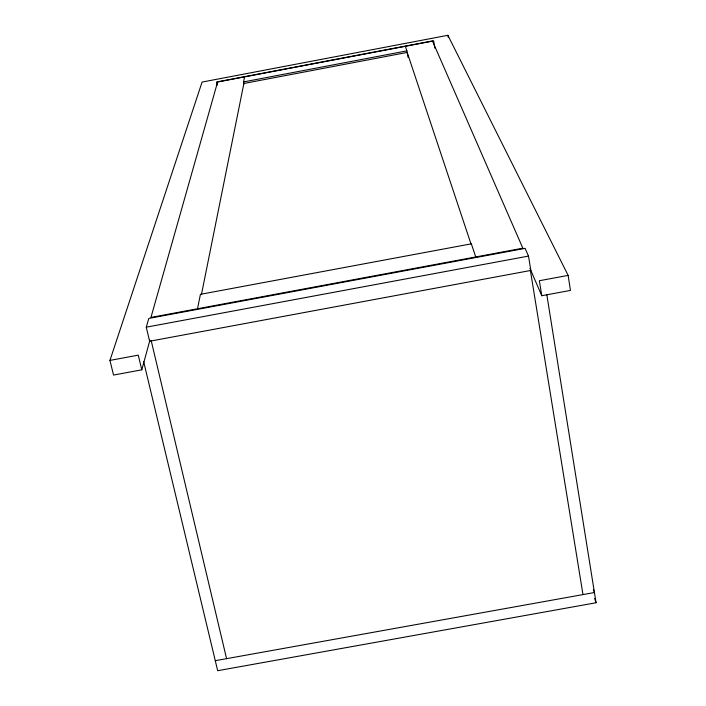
<?xml version="1.0" encoding="UTF-8"?>
<svg xmlns="http://www.w3.org/2000/svg" width="706" height="706" viewBox="0 0 706 706"><rect width="100%" height="100%" fill="white"/><g stroke="black" fill="none" stroke-linecap="round" stroke-linejoin="round"><path stroke-width="1.06" d="M201.422 294.649L243.879 83.476L407.177 52.429L471.096 244.25M197.504 308.751L200.433 294.331L471.352 243.826L475.738 256.949M244.002 84.049L243.552 81.922L244.576 76.883M529.977 268.465L541.776 295.726L570.466 290.413L568.127 275.393L447.886 35.3L202.084 82.064L109.942 360.404L113.542 375.062L141.791 369.829L149.928 340.107M146.274 327.178L148.781 318.432L525.105 248.371L528.503 256.084L530.833 270.442L149.619 341.245L146.274 327.178L528.503 256.084M243.552 81.922L406.903 50.867L408.05 57.318M109.942 360.404L138.261 355.144L141.791 369.829M568.127 275.393L539.358 280.732L541.776 295.726M215.277 660.692L594.426 592.537L593.358 589.413M546.762 294.34L596.058 602.756L217.677 670.7L143.609 361.41M594.646 598.582L596.058 602.756M405.376 46.296L406.903 50.867M151.261 340.927L226.573 658.663M217.192 85.161L216.513 82.011L433.608 40.719L434.887 48.149M447.886 35.3L448.248 37.409M530.4 270.486L582.98 594.602M217.607 82.011L150.96 317.418L522.837 248.185L432.522 41.133L217.607 82.011"/></g></svg>
